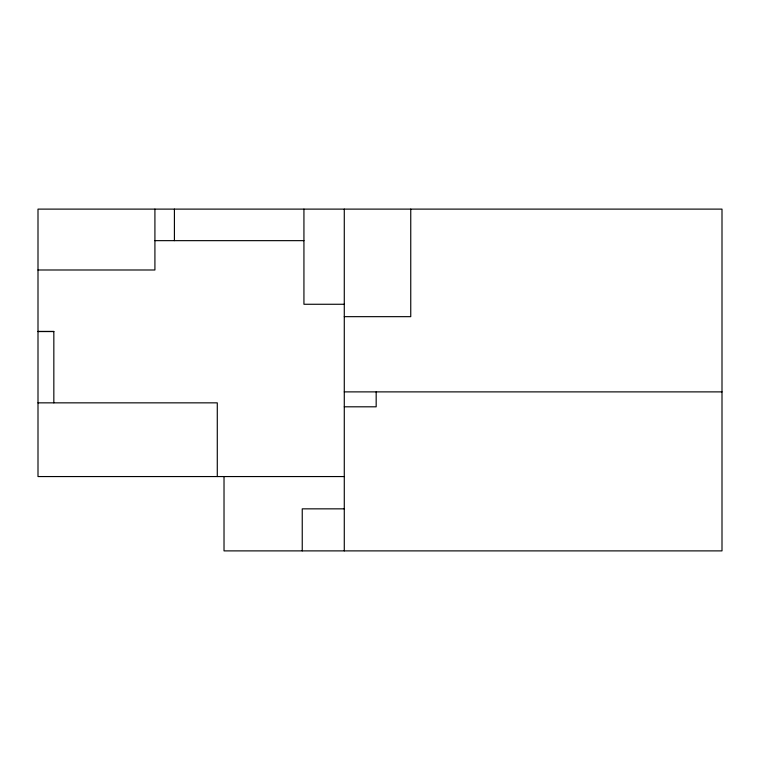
<?xml version="1.0" encoding="UTF-8"?>
<svg xmlns="http://www.w3.org/2000/svg" width="760" height="760" viewBox="0 0 760 760"><rect width="100%" height="100%" fill="white"/><g stroke="black" fill="none" stroke-linecap="round" stroke-linejoin="round"><path stroke-width="1.14" d="M154.916 240.654L303.933 240.654M38 269.99L154.916 269.99L154.916 209.114M344.28 304.266L303.933 304.266L303.933 209.114M344.28 316.663L410.751 316.663L410.751 209.114M38 331.398L53.837 331.398L53.837 402.847M38 331.569L53.837 331.569M344.28 391.884L722 391.884M38 402.847L217.284 402.847L217.284 476.558M344.28 406.809L376.171 406.809L376.171 391.884M344.28 476.558L38 476.558L38 209.114L722 209.114L722 550.886L224.019 550.886L224.019 476.558M344.28 508.848L302.242 508.848L302.242 550.886M344.28 209.114L344.28 550.886M174.41 209.114L174.41 240.654"/></g></svg>
